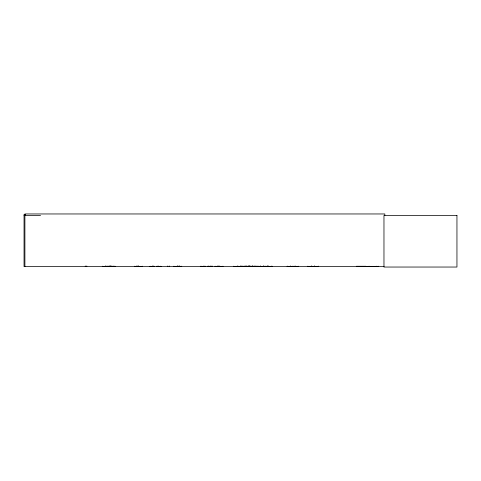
<?xml version="1.0" encoding="UTF-8"?>
<svg xmlns="http://www.w3.org/2000/svg" width="481" height="481" viewBox="0 0 481 481"><rect width="100%" height="100%" fill="white"/><g stroke="black" fill="none" stroke-linecap="round" stroke-linejoin="round"><path stroke-width="0.72" d="M173.924 266.588L181.716 266.588L181.662 266.179M215.133 266.588L222.919 266.588L222.919 266.179M248.37 266.552L248.298 266.071M271.416 266.606L271.452 266.179M233.423 266.606L258.038 266.552M240.915 266.54L240.861 266.071M307.66 266.606L318.5 266.564M307.828 266.54L307.858 266.179M314.676 266.54L314.706 266.179M252.321 266.552L252.369 266.071M257.726 266.552L257.72 266.179M245.057 266.54L245.106 266.179L245.063 266.606M287.085 266.552L292.442 266.552M102.285 266.606L115.212 266.576M200.655 266.606L205.459 266.552M149.85 266.552L153.878 266.215M177.736 266.54L177.705 266.071M136.983 266.498L136.844 265.963M252.525 266.552L252.561 266.215M257.93 266.552L257.966 266.215M265.548 266.552L265.584 266.215L265.626 266.606M287.295 266.552L287.337 266.215M200.92 266.552L200.962 266.215M246.831 266.552L246.873 266.215L246.915 266.606M150.102 266.552L150.15 266.215L150.198 266.606M179.75 266.552L179.798 266.215M136.929 266.552L136.935 266.215M25.553 214.502L24.05 214.502L24.05 266.606L384.066 266.606M24.05 215.47L40.548 215.47M105.573 266.27L115.199 266.27M240.272 266.27L249.898 266.27M356.319 266.27L365.951 266.27M378.679 266.378L364.694 266.594M105.549 266.396L115.218 266.408M240.253 266.408L249.916 266.408M356.301 266.408L378.679 266.48M156.974 266.606L156.974 266.179L157.022 266.498L161.081 266.588M207.269 266.606L207.269 266.179L207.311 266.498L212.127 266.552M272.138 266.588L258.213 266.552M293.151 266.606L293.151 266.179L293.194 266.498L298.617 266.588M356.313 266.576L378.679 266.582M376.743 266.179L376.918 266.552M217.911 266.552L217.857 266.215M253.265 266.552L253.222 266.215L253.18 266.606M265.993 266.552L265.951 266.215M256.09 266.54L256.108 266.179M318.356 266.552L318.326 266.215M246.092 266.54L246.098 266.071M264.4 266.552L264.394 266.179M215.181 266.552L215.133 266.179M173.978 266.552L173.924 266.179M384.818 215.47L384.818 213.961L24.898 213.961L24.898 266.606M378.667 266.197L378.667 266.594M318.302 266.179L318.302 266.606M314.598 266.071L314.598 266.606M314.358 266.071L314.358 266.606M311.802 266.071L311.802 266.606M311.568 266.071L311.568 266.606M311.454 266.179L311.454 266.606M298.298 266.179L298.298 266.606M295.172 266.071L295.172 266.606M294.997 266.071L294.997 266.606M292.52 266.179L292.52 266.606M290.68 266.071L290.68 266.606M290.5 266.071L290.5 266.606M287.379 266.179L287.379 266.606M272.102 266.179L272.102 266.606M271.236 266.179L271.236 266.606M268.308 266.071L268.308 266.606M268.037 266.071L268.043 266.606M267.863 266.071L267.863 266.606M267.803 266.071L267.803 266.606M267.538 266.071L267.538 266.606M265.915 266.179L265.915 266.606M263.744 266.179L263.744 266.606L263.678 266.071M263.54 266.179L263.54 266.606M263.498 266.071L263.498 266.606M260.317 266.071L260.317 266.606M260.305 266.179L260.305 266.606M260.125 266.071L260.125 266.606M258.135 266.179L258.135 266.606M258.008 266.179L258.069 266.606M256.012 266.071L256.042 266.606M255.826 266.071L255.826 266.606M254.834 266.071L254.834 266.606M254.677 266.071L254.677 266.606M253.457 266.179L253.457 266.606M252.85 266.071L252.85 266.606M252.663 266.071L252.603 266.606M252.098 266.071L252.11 266.606M251.461 266.179L251.461 266.606M250.715 266.179L250.715 266.606M250.427 266.179L250.427 266.606M249.964 266.071L249.964 266.606M249.807 266.071L249.807 266.606M249.639 266.071L249.639 266.606M249.38 266.071L249.38 266.606M248.815 266.179L248.815 266.606M248.485 266.071L248.485 266.606M246.074 266.179L246.074 266.606M245.959 266.071L245.959 266.606M244.703 266.179L244.703 266.606M242.262 266.179L242.262 266.606M241.005 266.071L241.005 266.606M240.939 266.179L240.939 266.606M238.149 266.179L238.149 266.606M237.626 266.071L237.626 266.606M237.367 266.071L237.367 266.606M233.55 266.179L233.55 266.606M219.859 266.179L219.859 266.606M219.18 266.071L219.138 266.606M218.909 266.071L218.873 266.606M218.037 266.071L218.037 266.606M217.965 266.071L217.965 266.606M217.809 266.179L217.809 266.606M212.049 265.963L212.049 266.606M211.808 266.179L211.808 266.606M210.546 265.963L210.546 266.606M208.922 266.071L208.922 266.606M208.766 266.071L208.766 266.606M205.543 266.179L205.543 266.606M204.052 266.071L204.052 266.606M203.896 266.071L203.896 266.606M201.004 266.179L201.004 266.606M179.852 266.179L179.852 266.606M179.69 266.071L179.69 266.606M179.617 266.071L179.617 266.606M177.802 266.179L177.802 266.606M177.567 266.071L177.573 266.606M169.288 265.963L169.288 266.606M167.785 265.963L167.785 266.606M160.702 266.179L160.702 266.606M158.153 266.071L158.153 266.606M158.021 266.071L158.021 266.606M153.92 266.179L153.92 266.606M152.88 266.071L152.88 266.606M152.748 266.071L152.748 266.606M142.322 266.179L142.322 266.606L134.584 266.588L134.59 266.179M138.588 266.071L138.594 266.606M138.348 265.963L138.33 266.606M137.873 266.071L137.873 266.606M137.037 266.179L136.989 266.606M113.438 266.179L113.438 266.606M111.057 265.963L111.057 266.606M110.546 266.071L110.546 266.606M110.389 266.071L110.389 266.606M109.554 265.963L109.554 266.606M108.898 266.179L108.898 266.606M107.173 266.179L107.173 266.606M105.676 266.071L105.676 266.606M105.519 266.071L105.519 266.606M102.633 266.179L102.633 266.606M86.778 265.963L86.778 266.606M85.275 265.963L85.275 266.606M456.95 215.47L383.97 215.47L383.97 267.039L456.95 267.039L456.95 215.47M369.047 266.606L369.047 266.179L369.011 266.606M178.457 266.606L178.457 266.179L178.403 266.606M177.97 266.606L177.97 266.071L177.934 266.606"/></g></svg>
